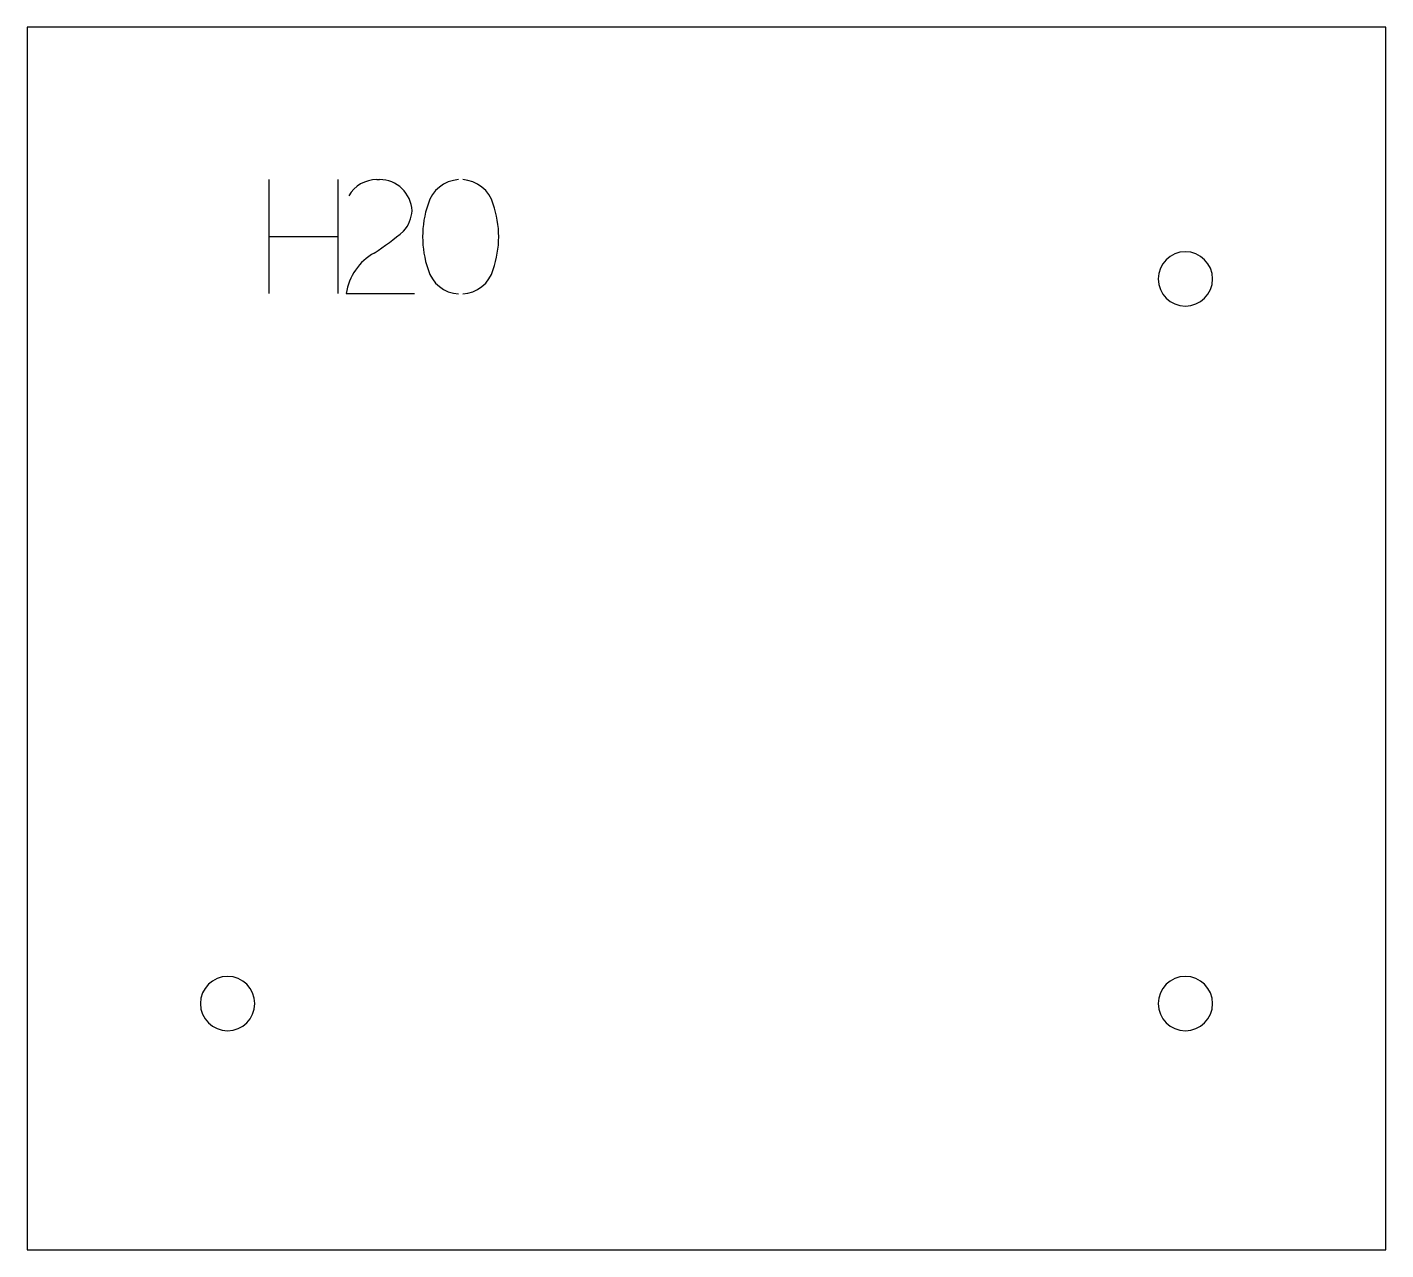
# Model space of a CAD drawing. Extents: x -0.01 to 4.99, y 13.51 to 18.01.
import ezdxf

# ---------------------------------------------------------------- set-up
doc = ezdxf.new("R2010")
doc.units = 0
doc.layers.add('1', color=7, linetype='CONTINUOUS')
doc.layers.add('7', color=7, linetype='CONTINUOUS')

msp = doc.modelspace()

# ---------------------------------------------------------------- linework, layer by layer
at = {"layer": '1', "color": 1, "linetype": 'CONTINUOUS'}
for p, q in [((4.9938, 18.0123), (-0.0062, 18.0123)), ((-0.0062, 18.0123), (-0.0062, 13.5123)), ((4.9938, 13.5123), (4.9938, 18.0123)), ((-0.0062, 13.5123), (4.9938, 13.5123))]:
    msp.add_line(p, q, dxfattribs=at)
for centre, start, end in [((4.2563, 17.0858), 360, 180), ((4.2563, 17.0858), 180, 360), ((0.7314, 14.4188), 360, 180), ((4.2563, 14.4188), 360, 180), ((0.7314, 14.4188), 180, 360), ((4.2563, 14.4188), 180, 360)]:
    msp.add_arc(centre, 0.1, start, end, dxfattribs=at)
at = {"layer": '7', "color": 7, "linetype": 'CONTINUOUS'}
for p, q in [((0.8831, 17.4515), (0.8831, 17.2415)), ((1.1381, 17.2415), (1.1381, 17.4515)), ((1.281, 17.4515), (1.2903, 17.4515)), ((0.8831, 17.2415), (0.8831, 17.0315)), ((0.8831, 17.2415), (1.1381, 17.2415)), ((1.1381, 17.0315), (1.1381, 17.2415)), ((1.1681, 17.0315), (1.4192, 17.0315))]:
    msp.add_line(p, q, dxfattribs=at)
for centre, radius, start, end in [((1.281, 17.3315), 0.12, 90, 150), ((1.2903, 17.3315), 0.12, 2.576, 90), ((1.5891, 17.3266), 0.1249, 93.4425, 164.098), ((1.5891, 17.3266), 0.1249, 15.9021, 86.5576), ((1.8234, 17.2409), 0.3742, 161.2941, 198.7059), ((1.3548, 17.2409), 0.3742, 341.2941, 18.7059), ((1.2903, 17.3423), 0.12, 317.7751, 357.4242), ((0.7305, 18.0181), 0.9965, 302.869, 310.6147), ((1.3688, 17.0035), 0.2026, 118.7445, 172.045), ((1.5891, 17.1551), 0.1249, 195.9021, 266.5576), ((1.5891, 17.1551), 0.1249, 273.4425, 344.098)]:
    msp.add_arc(centre, radius, start, end, dxfattribs=at)

doc.saveas('drawing.dxf')
